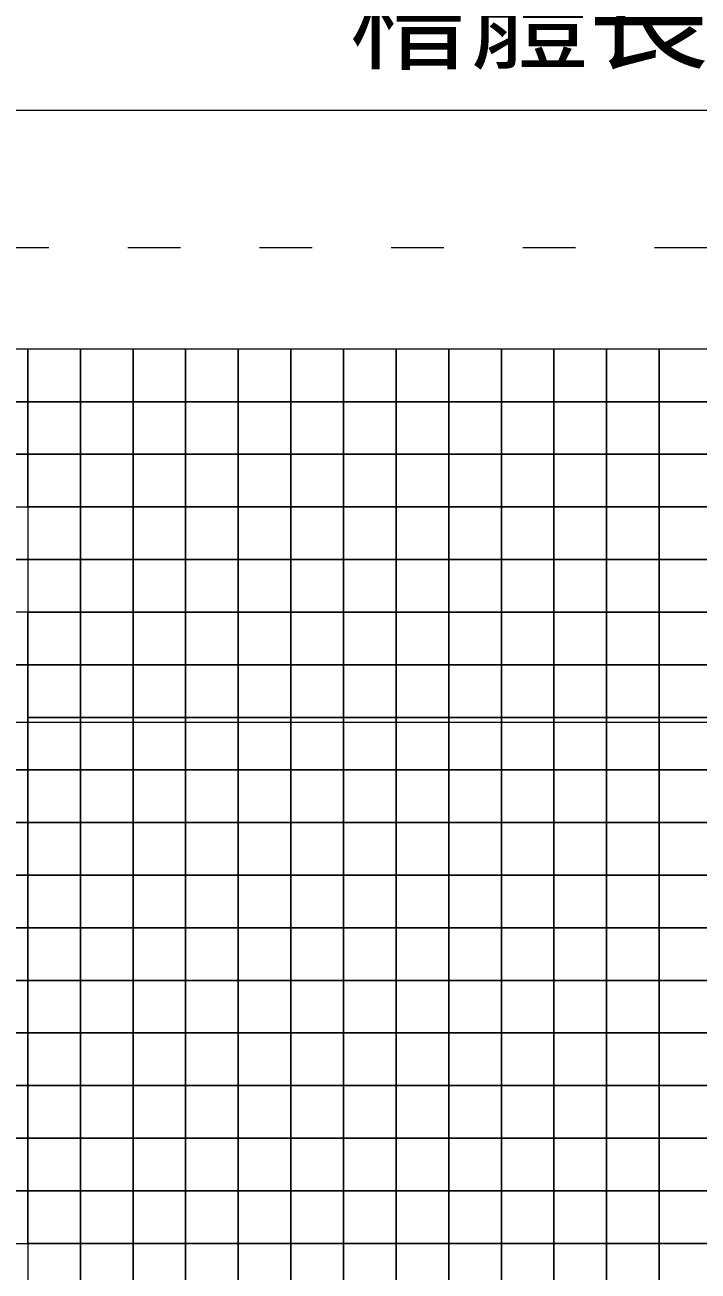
# Model space of a CAD drawing. Header units: millimetres. Extents: x 6388 to 10588, y 8 to 2978.
# Drawn here: x 9597.7 to 9751.1, y 2406.6 to 2690.5 of the extents above; entities that cross this region are included whole.
import ezdxf

# ---------------------------------------------------------------- set-up
doc = ezdxf.new("R2010")
doc.units = ezdxf.units.MM
doc.linetypes.add('ACAD_ISO03W100', pattern=[30, 12, -18])
doc.styles.add('微軟正黑體-20', font='Microsoft JhengHei.ttf', dxfattribs={"height": 20})

msp = doc.modelspace()

# ---------------------------------------------------------------- linework, layer by layer
at = {"lineweight": 5}
for p, q in [((9564.98, 2671.03), (10254.33, 2671.03)), ((9598.4, 2616.62), (9586.42, 2616.62)), ((9610.39, 2616.62), (9598.4, 2616.62)), ((9598.4, 2616.62), (9598.4, 2604.63)), ((9598.4, 2604.63), (9598.4, 2616.62)), ((9622.37, 2616.62), (9610.39, 2616.62)), ((9610.39, 2616.62), (9610.39, 2604.63)), ((9610.39, 2604.63), (9610.39, 2616.62)), ((9634.36, 2616.62), (9622.37, 2616.62)), ((9622.37, 2616.62), (9622.37, 2604.63)), ((9622.37, 2604.63), (9622.37, 2616.62)), ((9646.35, 2616.62), (9634.36, 2616.62)), ((9634.36, 2616.62), (9634.36, 2604.63)), ((9634.36, 2604.63), (9634.36, 2616.62)), ((9658.33, 2616.62), (9646.35, 2616.62)), ((9646.35, 2616.62), (9646.35, 2604.63)), ((9646.35, 2604.63), (9646.35, 2616.62)), ((9670.32, 2616.62), (9658.33, 2616.62)), ((9658.33, 2616.62), (9658.33, 2604.63)), ((9658.33, 2604.63), (9658.33, 2616.62)), ((9682.31, 2616.62), (9670.32, 2616.62)), ((9670.32, 2616.62), (9670.32, 2604.63)), ((9670.32, 2604.63), (9670.32, 2616.62)), ((9694.29, 2616.62), (9682.31, 2616.62)), ((9682.31, 2616.62), (9682.31, 2604.63)), ((9682.31, 2604.63), (9682.31, 2616.62)), ((9706.28, 2616.62), (9694.29, 2616.62)), ((9694.29, 2616.62), (9694.29, 2604.63)), ((9694.29, 2604.63), (9694.29, 2616.62)), ((9718.26, 2616.62), (9706.28, 2616.62)), ((9706.28, 2616.62), (9706.28, 2604.63)), ((9706.28, 2604.63), (9706.28, 2616.62)), ((9730.25, 2616.62), (9718.26, 2616.62)), ((9718.26, 2616.62), (9718.26, 2604.63)), ((9718.26, 2604.63), (9718.26, 2616.62)), ((9742.24, 2616.62), (9730.25, 2616.62)), ((9730.25, 2616.62), (9730.25, 2604.63)), ((9730.25, 2604.63), (9730.25, 2616.62)), ((9754.22, 2616.62), (9742.24, 2616.62)), ((9742.24, 2616.62), (9742.24, 2604.63)), ((9742.24, 2604.63), (9742.24, 2616.62)), ((9598.4, 2604.63), (9586.42, 2604.63)), ((9586.42, 2604.63), (9598.4, 2604.63)), ((9610.39, 2604.63), (9598.4, 2604.63)), ((9598.4, 2604.63), (9598.4, 2592.65)), ((9598.4, 2592.65), (9598.4, 2604.63)), ((9598.4, 2604.63), (9610.39, 2604.63)), ((9622.37, 2604.63), (9610.39, 2604.63)), ((9610.39, 2604.63), (9610.39, 2592.65)), ((9610.39, 2592.65), (9610.39, 2604.63)), ((9610.39, 2604.63), (9622.37, 2604.63)), ((9634.36, 2604.63), (9622.37, 2604.63)), ((9622.37, 2604.63), (9622.37, 2592.65)), ((9622.37, 2592.65), (9622.37, 2604.63)), ((9622.37, 2604.63), (9634.36, 2604.63)), ((9646.35, 2604.63), (9634.36, 2604.63)), ((9634.36, 2604.63), (9634.36, 2592.65)), ((9634.36, 2592.65), (9634.36, 2604.63)), ((9634.36, 2604.63), (9646.35, 2604.63)), ((9658.33, 2604.63), (9646.35, 2604.63)), ((9646.35, 2604.63), (9646.35, 2592.65)), ((9646.35, 2592.65), (9646.35, 2604.63)), ((9646.35, 2604.63), (9658.33, 2604.63)), ((9670.32, 2604.63), (9658.33, 2604.63)), ((9658.33, 2604.63), (9658.33, 2592.65)), ((9658.33, 2592.65), (9658.33, 2604.63)), ((9658.33, 2604.63), (9670.32, 2604.63)), ((9682.31, 2604.63), (9670.32, 2604.63)), ((9670.32, 2604.63), (9670.32, 2592.65)), ((9670.32, 2592.65), (9670.32, 2604.63)), ((9670.32, 2604.63), (9682.31, 2604.63)), ((9694.29, 2604.63), (9682.31, 2604.63)), ((9682.31, 2604.63), (9682.31, 2592.65)), ((9682.31, 2592.65), (9682.31, 2604.63)), ((9682.31, 2604.63), (9694.29, 2604.63)), ((9706.28, 2604.63), (9694.29, 2604.63)), ((9694.29, 2604.63), (9694.29, 2592.65)), ((9694.29, 2592.65), (9694.29, 2604.63)), ((9694.29, 2604.63), (9706.28, 2604.63)), ((9718.26, 2604.63), (9706.28, 2604.63)), ((9706.28, 2604.63), (9706.28, 2592.65)), ((9706.28, 2592.65), (9706.28, 2604.63)), ((9706.28, 2604.63), (9718.26, 2604.63)), ((9730.25, 2604.63), (9718.26, 2604.63)), ((9718.26, 2604.63), (9718.26, 2592.65)), ((9718.26, 2592.65), (9718.26, 2604.63)), ((9718.26, 2604.63), (9730.25, 2604.63)), ((9742.24, 2604.63), (9730.25, 2604.63)), ((9730.25, 2604.63), (9730.25, 2592.65)), ((9730.25, 2592.65), (9730.25, 2604.63)), ((9730.25, 2604.63), (9742.24, 2604.63)), ((9754.22, 2604.63), (9742.24, 2604.63)), ((9742.24, 2604.63), (9742.24, 2592.65)), ((9742.24, 2592.65), (9742.24, 2604.63)), ((9742.24, 2604.63), (9754.22, 2604.63)), ((9598.4, 2592.65), (9586.42, 2592.65)), ((9586.42, 2592.65), (9598.4, 2592.65)), ((9610.39, 2592.65), (9598.4, 2592.65)), ((9598.4, 2592.65), (9598.4, 2580.66)), ((9598.4, 2580.66), (9598.4, 2592.65)), ((9598.4, 2592.65), (9610.39, 2592.65)), ((9622.37, 2592.65), (9610.39, 2592.65)), ((9610.39, 2592.65), (9610.39, 2580.66)), ((9610.39, 2580.66), (9610.39, 2592.65)), ((9610.39, 2592.65), (9622.37, 2592.65)), ((9634.36, 2592.65), (9622.37, 2592.65)), ((9622.37, 2592.65), (9622.37, 2580.66)), ((9622.37, 2580.66), (9622.37, 2592.65)), ((9622.37, 2592.65), (9634.36, 2592.65)), ((9646.35, 2592.65), (9634.36, 2592.65)), ((9634.36, 2592.65), (9634.36, 2580.66)), ((9634.36, 2580.66), (9634.36, 2592.65)), ((9634.36, 2592.65), (9646.35, 2592.65)), ((9658.33, 2592.65), (9646.35, 2592.65)), ((9646.35, 2592.65), (9646.35, 2580.66)), ((9646.35, 2580.66), (9646.35, 2592.65)), ((9646.35, 2592.65), (9658.33, 2592.65)), ((9670.32, 2592.65), (9658.33, 2592.65)), ((9658.33, 2592.65), (9658.33, 2580.66)), ((9658.33, 2580.66), (9658.33, 2592.65)), ((9658.33, 2592.65), (9670.32, 2592.65)), ((9682.31, 2592.65), (9670.32, 2592.65)), ((9670.32, 2592.65), (9670.32, 2580.66)), ((9670.32, 2580.66), (9670.32, 2592.65)), ((9670.32, 2592.65), (9682.31, 2592.65)), ((9694.29, 2592.65), (9682.31, 2592.65)), ((9682.31, 2592.65), (9682.31, 2580.66)), ((9682.31, 2580.66), (9682.31, 2592.65)), ((9682.31, 2592.65), (9694.29, 2592.65)), ((9706.28, 2592.65), (9694.29, 2592.65)), ((9694.29, 2592.65), (9694.29, 2580.66)), ((9694.29, 2580.66), (9694.29, 2592.65)), ((9694.29, 2592.65), (9706.28, 2592.65)), ((9718.26, 2592.65), (9706.28, 2592.65)), ((9706.28, 2592.65), (9706.28, 2580.66)), ((9706.28, 2580.66), (9706.28, 2592.65)), ((9706.28, 2592.65), (9718.26, 2592.65)), ((9730.25, 2592.65), (9718.26, 2592.65)), ((9718.26, 2592.65), (9718.26, 2580.66)), ((9718.26, 2580.66), (9718.26, 2592.65)), ((9718.26, 2592.65), (9730.25, 2592.65)), ((9742.24, 2592.65), (9730.25, 2592.65)), ((9730.25, 2592.65), (9730.25, 2580.66)), ((9730.25, 2580.66), (9730.25, 2592.65)), ((9730.25, 2592.65), (9742.24, 2592.65)), ((9754.22, 2592.65), (9742.24, 2592.65)), ((9742.24, 2592.65), (9742.24, 2580.66)), ((9742.24, 2580.66), (9742.24, 2592.65)), ((9742.24, 2592.65), (9754.22, 2592.65)), ((9586.42, 2580.66), (9598.4, 2580.66)), ((9610.39, 2580.66), (9598.4, 2580.66)), ((9598.4, 2580.66), (9598.4, 2568.67)), ((9598.4, 2580.66), (9610.39, 2580.66)), ((9622.37, 2580.66), (9610.39, 2580.66)), ((9610.39, 2580.66), (9610.39, 2568.67)), ((9610.39, 2568.67), (9610.39, 2580.66)), ((9610.39, 2580.66), (9622.37, 2580.66)), ((9634.36, 2580.66), (9622.37, 2580.66)), ((9622.37, 2580.66), (9622.37, 2568.67)), ((9622.37, 2568.67), (9622.37, 2580.66)), ((9622.37, 2580.66), (9634.36, 2580.66)), ((9646.35, 2580.66), (9634.36, 2580.66)), ((9634.36, 2580.66), (9634.36, 2568.67)), ((9634.36, 2568.67), (9634.36, 2580.66)), ((9634.36, 2580.66), (9646.35, 2580.66)), ((9658.33, 2580.66), (9646.35, 2580.66)), ((9646.35, 2580.66), (9646.35, 2568.67)), ((9646.35, 2568.67), (9646.35, 2580.66)), ((9646.35, 2580.66), (9658.33, 2580.66)), ((9670.32, 2580.66), (9658.33, 2580.66)), ((9658.33, 2580.66), (9658.33, 2568.67)), ((9658.33, 2568.67), (9658.33, 2580.66)), ((9658.33, 2580.66), (9670.32, 2580.66)), ((9682.31, 2580.66), (9670.32, 2580.66)), ((9670.32, 2580.66), (9670.32, 2568.67)), ((9670.32, 2568.67), (9670.32, 2580.66)), ((9670.32, 2580.66), (9682.31, 2580.66)), ((9694.29, 2580.66), (9682.31, 2580.66)), ((9682.31, 2580.66), (9682.31, 2568.67)), ((9682.31, 2568.67), (9682.31, 2580.66)), ((9682.31, 2580.66), (9694.29, 2580.66)), ((9706.28, 2580.66), (9694.29, 2580.66)), ((9694.29, 2580.66), (9694.29, 2568.67)), ((9694.29, 2568.67), (9694.29, 2580.66)), ((9694.29, 2580.66), (9706.28, 2580.66)), ((9718.26, 2580.66), (9706.28, 2580.66)), ((9706.28, 2580.66), (9706.28, 2568.67)), ((9706.28, 2568.67), (9706.28, 2580.66)), ((9706.28, 2580.66), (9718.26, 2580.66)), ((9730.25, 2580.66), (9718.26, 2580.66)), ((9718.26, 2580.66), (9718.26, 2568.67)), ((9718.26, 2568.67), (9718.26, 2580.66)), ((9718.26, 2580.66), (9730.25, 2580.66)), ((9742.24, 2580.66), (9730.25, 2580.66)), ((9730.25, 2580.66), (9730.25, 2568.67)), ((9730.25, 2568.67), (9730.25, 2580.66)), ((9730.25, 2580.66), (9742.24, 2580.66)), ((9754.22, 2580.66), (9742.24, 2580.66)), ((9742.24, 2580.66), (9742.24, 2568.67)), ((9742.24, 2568.67), (9742.24, 2580.66)), ((9742.24, 2580.66), (9754.22, 2580.66)), ((9598.4, 2568.67), (9586.42, 2568.67)), ((9586.42, 2568.67), (9598.4, 2568.67)), ((9610.39, 2568.67), (9598.4, 2568.67)), ((9598.4, 2568.67), (9598.4, 2556.69)), ((9598.4, 2568.67), (9610.39, 2568.67)), ((9622.37, 2568.67), (9610.39, 2568.67)), ((9610.39, 2568.67), (9610.39, 2556.69)), ((9610.39, 2556.69), (9610.39, 2568.67)), ((9610.39, 2568.67), (9622.37, 2568.67)), ((9634.36, 2568.67), (9622.37, 2568.67)), ((9622.37, 2568.67), (9622.37, 2556.69)), ((9622.37, 2556.69), (9622.37, 2568.67)), ((9622.37, 2568.67), (9634.36, 2568.67)), ((9646.35, 2568.67), (9634.36, 2568.67)), ((9634.36, 2568.67), (9634.36, 2556.69)), ((9634.36, 2556.69), (9634.36, 2568.67)), ((9634.36, 2568.67), (9646.35, 2568.67)), ((9658.33, 2568.67), (9646.35, 2568.67)), ((9646.35, 2568.67), (9646.35, 2556.69)), ((9646.35, 2556.69), (9646.35, 2568.67)), ((9646.35, 2568.67), (9658.33, 2568.67)), ((9670.32, 2568.67), (9658.33, 2568.67)), ((9658.33, 2568.67), (9658.33, 2556.69)), ((9658.33, 2556.69), (9658.33, 2568.67)), ((9658.33, 2568.67), (9670.32, 2568.67)), ((9682.31, 2568.67), (9670.32, 2568.67)), ((9670.32, 2568.67), (9670.32, 2556.69)), ((9670.32, 2556.69), (9670.32, 2568.67)), ((9670.32, 2568.67), (9682.31, 2568.67)), ((9694.29, 2568.67), (9682.31, 2568.67)), ((9682.31, 2568.67), (9682.31, 2556.69)), ((9682.31, 2556.69), (9682.31, 2568.67)), ((9682.31, 2568.67), (9694.29, 2568.67)), ((9706.28, 2568.67), (9694.29, 2568.67)), ((9694.29, 2568.67), (9694.29, 2556.69)), ((9694.29, 2556.69), (9694.29, 2568.67)), ((9694.29, 2568.67), (9706.28, 2568.67)), ((9718.26, 2568.67), (9706.28, 2568.67)), ((9706.28, 2568.67), (9706.28, 2556.69)), ((9706.28, 2556.69), (9706.28, 2568.67)), ((9706.28, 2568.67), (9718.26, 2568.67)), ((9730.25, 2568.67), (9718.26, 2568.67)), ((9718.26, 2568.67), (9718.26, 2556.69)), ((9718.26, 2556.69), (9718.26, 2568.67)), ((9718.26, 2568.67), (9730.25, 2568.67)), ((9742.24, 2568.67), (9730.25, 2568.67)), ((9730.25, 2568.67), (9730.25, 2556.69)), ((9730.25, 2556.69), (9730.25, 2568.67)), ((9730.25, 2568.67), (9742.24, 2568.67)), ((9754.22, 2568.67), (9742.24, 2568.67)), ((9742.24, 2568.67), (9742.24, 2556.69)), ((9742.24, 2556.69), (9742.24, 2568.67)), ((9742.24, 2568.67), (9754.22, 2568.67)), ((9598.4, 2556.69), (9586.42, 2556.69)), ((9610.39, 2556.69), (9598.4, 2556.69)), ((9598.4, 2556.69), (9598.4, 2544.7)), ((9598.4, 2544.7), (9598.4, 2556.69)), ((9598.4, 2556.69), (9610.39, 2556.69)), ((9622.37, 2556.69), (9610.39, 2556.69)), ((9610.39, 2556.69), (9610.39, 2544.7)), ((9610.39, 2544.7), (9610.39, 2556.69)), ((9610.39, 2556.69), (9622.37, 2556.69)), ((9634.36, 2556.69), (9622.37, 2556.69)), ((9622.37, 2556.69), (9622.37, 2544.7)), ((9622.37, 2544.7), (9622.37, 2556.69)), ((9622.37, 2556.69), (9634.36, 2556.69)), ((9646.35, 2556.69), (9634.36, 2556.69)), ((9634.36, 2556.69), (9634.36, 2544.7)), ((9634.36, 2544.7), (9634.36, 2556.69)), ((9634.36, 2556.69), (9646.35, 2556.69)), ((9658.33, 2556.69), (9646.35, 2556.69)), ((9646.35, 2556.69), (9646.35, 2544.7)), ((9646.35, 2544.7), (9646.35, 2556.69)), ((9646.35, 2556.69), (9658.33, 2556.69)), ((9670.32, 2556.69), (9658.33, 2556.69)), ((9658.33, 2556.69), (9658.33, 2544.7)), ((9658.33, 2544.7), (9658.33, 2556.69)), ((9658.33, 2556.69), (9670.32, 2556.69)), ((9682.31, 2556.69), (9670.32, 2556.69)), ((9670.32, 2556.69), (9670.32, 2544.7)), ((9670.32, 2544.7), (9670.32, 2556.69)), ((9670.32, 2556.69), (9682.31, 2556.69)), ((9694.29, 2556.69), (9682.31, 2556.69)), ((9682.31, 2556.69), (9682.31, 2544.7)), ((9682.31, 2544.7), (9682.31, 2556.69)), ((9682.31, 2556.69), (9694.29, 2556.69)), ((9706.28, 2556.69), (9694.29, 2556.69)), ((9694.29, 2556.69), (9694.29, 2544.7)), ((9694.29, 2544.7), (9694.29, 2556.69)), ((9694.29, 2556.69), (9706.28, 2556.69)), ((9718.26, 2556.69), (9706.28, 2556.69)), ((9706.28, 2556.69), (9706.28, 2544.7)), ((9706.28, 2544.7), (9706.28, 2556.69)), ((9706.28, 2556.69), (9718.26, 2556.69)), ((9730.25, 2556.69), (9718.26, 2556.69)), ((9718.26, 2556.69), (9718.26, 2544.7)), ((9718.26, 2544.7), (9718.26, 2556.69)), ((9718.26, 2556.69), (9730.25, 2556.69)), ((9742.24, 2556.69), (9730.25, 2556.69)), ((9730.25, 2556.69), (9730.25, 2544.7)), ((9730.25, 2544.7), (9730.25, 2556.69)), ((9730.25, 2556.69), (9742.24, 2556.69)), ((9754.22, 2556.69), (9742.24, 2556.69)), ((9742.24, 2556.69), (9742.24, 2544.7)), ((9742.24, 2544.7), (9742.24, 2556.69)), ((9742.24, 2556.69), (9754.22, 2556.69)), ((9598.4, 2544.7), (9586.42, 2544.7)), ((9586.42, 2544.7), (9598.4, 2544.7)), ((9610.39, 2544.7), (9598.4, 2544.7)), ((9598.4, 2544.7), (9598.4, 2532.71)), ((9598.4, 2532.71), (9598.4, 2544.7)), ((9598.4, 2544.7), (9610.39, 2544.7)), ((9622.37, 2544.7), (9610.39, 2544.7)), ((9610.39, 2544.7), (9610.39, 2532.71)), ((9610.39, 2532.71), (9610.39, 2544.7)), ((9610.39, 2544.7), (9622.37, 2544.7)), ((9634.36, 2544.7), (9622.37, 2544.7)), ((9622.37, 2544.7), (9622.37, 2532.71)), ((9622.37, 2532.71), (9622.37, 2544.7)), ((9622.37, 2544.7), (9634.36, 2544.7)), ((9646.35, 2544.7), (9634.36, 2544.7)), ((9634.36, 2544.7), (9634.36, 2532.71)), ((9634.36, 2532.71), (9634.36, 2544.7)), ((9634.36, 2544.7), (9646.35, 2544.7)), ((9658.33, 2544.7), (9646.35, 2544.7)), ((9646.35, 2544.7), (9646.35, 2532.71)), ((9646.35, 2532.71), (9646.35, 2544.7)), ((9646.35, 2544.7), (9658.33, 2544.7)), ((9670.32, 2544.7), (9658.33, 2544.7)), ((9658.33, 2544.7), (9658.33, 2532.71)), ((9658.33, 2532.71), (9658.33, 2544.7)), ((9658.33, 2544.7), (9670.32, 2544.7)), ((9682.31, 2544.7), (9670.32, 2544.7)), ((9670.32, 2544.7), (9670.32, 2532.71)), ((9670.32, 2532.71), (9670.32, 2544.7)), ((9670.32, 2544.7), (9682.31, 2544.7)), ((9694.29, 2544.7), (9682.31, 2544.7)), ((9682.31, 2544.7), (9682.31, 2532.71)), ((9682.31, 2532.71), (9682.31, 2544.7)), ((9682.31, 2544.7), (9694.29, 2544.7)), ((9706.28, 2544.7), (9694.29, 2544.7)), ((9694.29, 2544.7), (9694.29, 2532.71)), ((9694.29, 2532.71), (9694.29, 2544.7)), ((9694.29, 2544.7), (9706.28, 2544.7)), ((9718.26, 2544.7), (9706.28, 2544.7)), ((9706.28, 2544.7), (9706.28, 2532.71)), ((9706.28, 2532.71), (9706.28, 2544.7)), ((9706.28, 2544.7), (9718.26, 2544.7)), ((9730.25, 2544.7), (9718.26, 2544.7)), ((9718.26, 2544.7), (9718.26, 2532.71)), ((9718.26, 2532.71), (9718.26, 2544.7)), ((9718.26, 2544.7), (9730.25, 2544.7)), ((9742.24, 2544.7), (9730.25, 2544.7)), ((9730.25, 2544.7), (9730.25, 2532.71)), ((9730.25, 2532.71), (9730.25, 2544.7)), ((9730.25, 2544.7), (9742.24, 2544.7)), ((9754.22, 2544.7), (9742.24, 2544.7)), ((9742.24, 2544.7), (9742.24, 2532.71)), ((9742.24, 2532.71), (9742.24, 2544.7)), ((9742.24, 2544.7), (9754.22, 2544.7)), ((9610.39, 2532.71), (9598.4, 2532.71)), ((9598.4, 2532.71), (9598.4, 2520.73)), ((9598.4, 2520.73), (9598.4, 2532.71)), ((9598.4, 2532.71), (9610.39, 2532.71)), ((9622.37, 2532.71), (9610.39, 2532.71)), ((9610.39, 2532.71), (9610.39, 2520.73)), ((9610.39, 2520.73), (9610.39, 2532.71)), ((9610.39, 2532.71), (9622.37, 2532.71)), ((9634.36, 2532.71), (9622.37, 2532.71)), ((9622.37, 2532.71), (9622.37, 2520.73)), ((9622.37, 2520.73), (9622.37, 2532.71)), ((9622.37, 2532.71), (9634.36, 2532.71)), ((9646.35, 2532.71), (9634.36, 2532.71)), ((9634.36, 2532.71), (9634.36, 2520.73)), ((9634.36, 2520.73), (9634.36, 2532.71)), ((9634.36, 2532.71), (9646.35, 2532.71)), ((9658.33, 2532.71), (9646.35, 2532.71)), ((9646.35, 2532.71), (9646.35, 2520.73)), ((9646.35, 2520.73), (9646.35, 2532.71)), ((9646.35, 2532.71), (9658.33, 2532.71)), ((9670.32, 2532.71), (9658.33, 2532.71)), ((9658.33, 2532.71), (9658.33, 2520.73)), ((9658.33, 2520.73), (9658.33, 2532.71)), ((9658.33, 2532.71), (9670.32, 2532.71)), ((9682.31, 2532.71), (9670.32, 2532.71)), ((9670.32, 2532.71), (9670.32, 2520.73)), ((9670.32, 2520.73), (9670.32, 2532.71)), ((9670.32, 2532.71), (9682.31, 2532.71)), ((9694.29, 2532.71), (9682.31, 2532.71)), ((9682.31, 2532.71), (9682.31, 2520.73)), ((9682.31, 2520.73), (9682.31, 2532.71)), ((9682.31, 2532.71), (9694.29, 2532.71)), ((9706.28, 2532.71), (9694.29, 2532.71)), ((9694.29, 2532.71), (9694.29, 2520.73)), ((9694.29, 2520.73), (9694.29, 2532.71)), ((9694.29, 2532.71), (9706.28, 2532.71)), ((9718.26, 2532.71), (9706.28, 2532.71)), ((9706.28, 2532.71), (9706.28, 2520.73)), ((9706.28, 2520.73), (9706.28, 2532.71)), ((9706.28, 2532.71), (9718.26, 2532.71)), ((9730.25, 2532.71), (9718.26, 2532.71)), ((9718.26, 2532.71), (9718.26, 2520.73)), ((9718.26, 2520.73), (9718.26, 2532.71)), ((9718.26, 2532.71), (9730.25, 2532.71)), ((9742.24, 2532.71), (9730.25, 2532.71)), ((9730.25, 2532.71), (9730.25, 2520.73)), ((9730.25, 2520.73), (9730.25, 2532.71)), ((9730.25, 2532.71), (9742.24, 2532.71)), ((9754.22, 2532.71), (9742.24, 2532.71)), ((9742.24, 2532.71), (9742.24, 2520.73)), ((9742.24, 2520.73), (9742.24, 2532.71)), ((9742.24, 2532.71), (9754.22, 2532.71)), ((9538.65, 2531.64), (10282.67, 2531.64)), ((9598.4, 2520.73), (9586.42, 2520.73)), ((9586.42, 2520.73), (9598.4, 2520.73)), ((9610.39, 2520.73), (9598.4, 2520.73)), ((9598.4, 2520.73), (9598.4, 2508.74)), ((9598.4, 2508.74), (9598.4, 2520.73)), ((9598.4, 2520.73), (9610.39, 2520.73)), ((9622.37, 2520.73), (9610.39, 2520.73)), ((9610.39, 2520.73), (9610.39, 2508.74)), ((9610.39, 2508.74), (9610.39, 2520.73)), ((9610.39, 2520.73), (9622.37, 2520.73)), ((9634.36, 2520.73), (9622.37, 2520.73)), ((9622.37, 2520.73), (9622.37, 2508.74)), ((9622.37, 2508.74), (9622.37, 2520.73)), ((9622.37, 2520.73), (9634.36, 2520.73)), ((9646.35, 2520.73), (9634.36, 2520.73)), ((9634.36, 2520.73), (9634.36, 2508.74)), ((9634.36, 2508.74), (9634.36, 2520.73)), ((9634.36, 2520.73), (9646.35, 2520.73)), ((9658.33, 2520.73), (9646.35, 2520.73)), ((9646.35, 2520.73), (9646.35, 2508.74)), ((9646.35, 2508.74), (9646.35, 2520.73)), ((9646.35, 2520.73), (9658.33, 2520.73)), ((9670.32, 2520.73), (9658.33, 2520.73)), ((9658.33, 2520.73), (9658.33, 2508.74)), ((9658.33, 2508.74), (9658.33, 2520.73)), ((9658.33, 2520.73), (9670.32, 2520.73)), ((9682.31, 2520.73), (9670.32, 2520.73)), ((9670.32, 2520.73), (9670.32, 2508.74)), ((9670.32, 2508.74), (9670.32, 2520.73)), ((9670.32, 2520.73), (9682.31, 2520.73)), ((9694.29, 2520.73), (9682.31, 2520.73)), ((9682.31, 2520.73), (9682.31, 2508.74)), ((9682.31, 2508.74), (9682.31, 2520.73)), ((9682.31, 2520.73), (9694.29, 2520.73)), ((9706.28, 2520.73), (9694.29, 2520.73)), ((9694.29, 2520.73), (9694.29, 2508.74)), ((9694.29, 2508.74), (9694.29, 2520.73)), ((9694.29, 2520.73), (9706.28, 2520.73)), ((9718.26, 2520.73), (9706.28, 2520.73)), ((9706.28, 2520.73), (9706.28, 2508.74)), ((9706.28, 2508.74), (9706.28, 2520.73)), ((9706.28, 2520.73), (9718.26, 2520.73)), ((9730.25, 2520.73), (9718.26, 2520.73)), ((9718.26, 2520.73), (9718.26, 2508.74)), ((9718.26, 2508.74), (9718.26, 2520.73)), ((9718.26, 2520.73), (9730.25, 2520.73)), ((9742.24, 2520.73), (9730.25, 2520.73)), ((9730.25, 2520.73), (9730.25, 2508.74)), ((9730.25, 2508.74), (9730.25, 2520.73)), ((9730.25, 2520.73), (9742.24, 2520.73)), ((9754.22, 2520.73), (9742.24, 2520.73)), ((9742.24, 2520.73), (9742.24, 2508.74)), ((9742.24, 2508.74), (9742.24, 2520.73)), ((9742.24, 2520.73), (9754.22, 2520.73)), ((9598.4, 2508.74), (9586.42, 2508.74)), ((9586.42, 2508.74), (9598.4, 2508.74)), ((9610.39, 2508.74), (9598.4, 2508.74)), ((9598.4, 2508.74), (9598.4, 2496.76)), ((9598.4, 2496.76), (9598.4, 2508.74)), ((9598.4, 2508.74), (9610.39, 2508.74)), ((9622.37, 2508.74), (9610.39, 2508.74)), ((9610.39, 2508.74), (9610.39, 2496.76)), ((9610.39, 2496.76), (9610.39, 2508.74)), ((9610.39, 2508.74), (9622.37, 2508.74)), ((9634.36, 2508.74), (9622.37, 2508.74)), ((9622.37, 2508.74), (9622.37, 2496.76)), ((9622.37, 2496.76), (9622.37, 2508.74)), ((9622.37, 2508.74), (9634.36, 2508.74)), ((9646.35, 2508.74), (9634.36, 2508.74)), ((9634.36, 2508.74), (9634.36, 2496.76)), ((9634.36, 2496.76), (9634.36, 2508.74)), ((9634.36, 2508.74), (9646.35, 2508.74)), ((9658.33, 2508.74), (9646.35, 2508.74)), ((9646.35, 2508.74), (9646.35, 2496.76)), ((9646.35, 2496.76), (9646.35, 2508.74)), ((9646.35, 2508.74), (9658.33, 2508.74)), ((9670.32, 2508.74), (9658.33, 2508.74)), ((9658.33, 2508.74), (9658.33, 2496.76)), ((9658.33, 2496.76), (9658.33, 2508.74)), ((9658.33, 2508.74), (9670.32, 2508.74)), ((9682.31, 2508.74), (9670.32, 2508.74)), ((9670.32, 2508.74), (9670.32, 2496.76)), ((9670.32, 2496.76), (9670.32, 2508.74)), ((9670.32, 2508.74), (9682.31, 2508.74)), ((9694.29, 2508.74), (9682.31, 2508.74)), ((9682.31, 2508.74), (9682.31, 2496.76)), ((9682.31, 2496.76), (9682.31, 2508.74)), ((9682.31, 2508.74), (9694.29, 2508.74)), ((9706.28, 2508.74), (9694.29, 2508.74)), ((9694.29, 2508.74), (9694.29, 2496.76)), ((9694.29, 2496.76), (9694.29, 2508.74)), ((9694.29, 2508.74), (9706.28, 2508.74)), ((9718.26, 2508.74), (9706.28, 2508.74)), ((9706.28, 2508.74), (9706.28, 2496.76)), ((9706.28, 2496.76), (9706.28, 2508.74)), ((9706.28, 2508.74), (9718.26, 2508.74)), ((9730.25, 2508.74), (9718.26, 2508.74)), ((9718.26, 2508.74), (9718.26, 2496.76)), ((9718.26, 2496.76), (9718.26, 2508.74)), ((9718.26, 2508.74), (9730.25, 2508.74)), ((9742.24, 2508.74), (9730.25, 2508.74)), ((9730.25, 2508.74), (9730.25, 2496.76)), ((9730.25, 2496.76), (9730.25, 2508.74)), ((9730.25, 2508.74), (9742.24, 2508.74)), ((9754.22, 2508.74), (9742.24, 2508.74)), ((9742.24, 2508.74), (9742.24, 2496.76)), ((9742.24, 2496.76), (9742.24, 2508.74)), ((9742.24, 2508.74), (9754.22, 2508.74)), ((9598.4, 2496.76), (9586.42, 2496.76)), ((9586.42, 2496.76), (9598.4, 2496.76)), ((9610.39, 2496.76), (9598.4, 2496.76)), ((9598.4, 2496.76), (9598.4, 2484.77)), ((9598.4, 2484.77), (9598.4, 2496.76)), ((9598.4, 2496.76), (9610.39, 2496.76)), ((9622.37, 2496.76), (9610.39, 2496.76)), ((9610.39, 2496.76), (9610.39, 2484.77)), ((9610.39, 2484.77), (9610.39, 2496.76)), ((9610.39, 2496.76), (9622.37, 2496.76)), ((9634.36, 2496.76), (9622.37, 2496.76)), ((9622.37, 2496.76), (9622.37, 2484.77)), ((9622.37, 2484.77), (9622.37, 2496.76)), ((9622.37, 2496.76), (9634.36, 2496.76)), ((9646.35, 2496.76), (9634.36, 2496.76)), ((9634.36, 2496.76), (9634.36, 2484.77)), ((9634.36, 2484.77), (9634.36, 2496.76)), ((9634.36, 2496.76), (9646.35, 2496.76)), ((9658.33, 2496.76), (9646.35, 2496.76)), ((9646.35, 2496.76), (9646.35, 2484.77)), ((9646.35, 2484.77), (9646.35, 2496.76)), ((9646.35, 2496.76), (9658.33, 2496.76)), ((9670.32, 2496.76), (9658.33, 2496.76)), ((9658.33, 2496.76), (9658.33, 2484.77)), ((9658.33, 2484.77), (9658.33, 2496.76)), ((9658.33, 2496.76), (9670.32, 2496.76)), ((9682.31, 2496.76), (9670.32, 2496.76)), ((9670.32, 2496.76), (9670.32, 2484.77)), ((9670.32, 2484.77), (9670.32, 2496.76)), ((9670.32, 2496.76), (9682.31, 2496.76)), ((9694.29, 2496.76), (9682.31, 2496.76)), ((9682.31, 2496.76), (9682.31, 2484.77)), ((9682.31, 2484.77), (9682.31, 2496.76)), ((9682.31, 2496.76), (9694.29, 2496.76)), ((9706.28, 2496.76), (9694.29, 2496.76)), ((9694.29, 2496.76), (9694.29, 2484.77)), ((9694.29, 2484.77), (9694.29, 2496.76)), ((9694.29, 2496.76), (9706.28, 2496.76)), ((9718.26, 2496.76), (9706.28, 2496.76)), ((9706.28, 2496.76), (9706.28, 2484.77)), ((9706.28, 2484.77), (9706.28, 2496.76)), ((9706.28, 2496.76), (9718.26, 2496.76)), ((9730.25, 2496.76), (9718.26, 2496.76)), ((9718.26, 2496.76), (9718.26, 2484.77)), ((9718.26, 2484.77), (9718.26, 2496.76)), ((9718.26, 2496.76), (9730.25, 2496.76)), ((9742.24, 2496.76), (9730.25, 2496.76)), ((9730.25, 2496.76), (9730.25, 2484.77)), ((9730.25, 2484.77), (9730.25, 2496.76)), ((9730.25, 2496.76), (9742.24, 2496.76)), ((9754.22, 2496.76), (9742.24, 2496.76)), ((9742.24, 2496.76), (9742.24, 2484.77)), ((9742.24, 2484.77), (9742.24, 2496.76)), ((9742.24, 2496.76), (9754.22, 2496.76)), ((9598.4, 2484.77), (9586.42, 2484.77)), ((9586.42, 2484.77), (9598.4, 2484.77)), ((9610.39, 2484.77), (9598.4, 2484.77)), ((9598.4, 2484.77), (9598.4, 2472.78)), ((9598.4, 2472.78), (9598.4, 2484.77)), ((9598.4, 2484.77), (9610.39, 2484.77)), ((9622.37, 2484.77), (9610.39, 2484.77)), ((9610.39, 2484.77), (9610.39, 2472.78)), ((9610.39, 2472.78), (9610.39, 2484.77)), ((9610.39, 2484.77), (9622.37, 2484.77)), ((9634.36, 2484.77), (9622.37, 2484.77)), ((9622.37, 2484.77), (9622.37, 2472.78)), ((9622.37, 2472.78), (9622.37, 2484.77)), ((9622.37, 2484.77), (9634.36, 2484.77)), ((9646.35, 2484.77), (9634.36, 2484.77)), ((9634.36, 2484.77), (9634.36, 2472.78)), ((9634.36, 2472.78), (9634.36, 2484.77)), ((9634.36, 2484.77), (9646.35, 2484.77)), ((9658.33, 2484.77), (9646.35, 2484.77)), ((9646.35, 2484.77), (9646.35, 2472.78)), ((9646.35, 2472.78), (9646.35, 2484.77)), ((9646.35, 2484.77), (9658.33, 2484.77)), ((9670.32, 2484.77), (9658.33, 2484.77)), ((9658.33, 2484.77), (9658.33, 2472.78)), ((9658.33, 2472.78), (9658.33, 2484.77)), ((9658.33, 2484.77), (9670.32, 2484.77)), ((9682.31, 2484.77), (9670.32, 2484.77)), ((9670.32, 2484.77), (9670.32, 2472.78)), ((9670.32, 2472.78), (9670.32, 2484.77)), ((9670.32, 2484.77), (9682.31, 2484.77)), ((9694.29, 2484.77), (9682.31, 2484.77)), ((9682.31, 2484.77), (9682.31, 2472.78)), ((9682.31, 2472.78), (9682.31, 2484.77)), ((9682.31, 2484.77), (9694.29, 2484.77)), ((9706.28, 2484.77), (9694.29, 2484.77)), ((9694.29, 2484.77), (9694.29, 2472.78)), ((9694.29, 2472.78), (9694.29, 2484.77)), ((9694.29, 2484.77), (9706.28, 2484.77)), ((9718.26, 2484.77), (9706.28, 2484.77)), ((9706.28, 2484.77), (9706.28, 2472.78)), ((9706.28, 2472.78), (9706.28, 2484.77)), ((9706.28, 2484.77), (9718.26, 2484.77)), ((9730.25, 2484.77), (9718.26, 2484.77)), ((9718.26, 2484.77), (9718.26, 2472.78)), ((9718.26, 2472.78), (9718.26, 2484.77)), ((9718.26, 2484.77), (9730.25, 2484.77)), ((9742.24, 2484.77), (9730.25, 2484.77)), ((9730.25, 2484.77), (9730.25, 2472.78)), ((9730.25, 2472.78), (9730.25, 2484.77)), ((9730.25, 2484.77), (9742.24, 2484.77)), ((9754.22, 2484.77), (9742.24, 2484.77)), ((9742.24, 2484.77), (9742.24, 2472.78)), ((9742.24, 2472.78), (9742.24, 2484.77)), ((9742.24, 2484.77), (9754.22, 2484.77)), ((9598.4, 2472.78), (9586.42, 2472.78)), ((9586.42, 2472.78), (9598.4, 2472.78)), ((9610.39, 2472.78), (9598.4, 2472.78)), ((9598.4, 2472.78), (9598.4, 2460.8)), ((9598.4, 2460.8), (9598.4, 2472.78)), ((9598.4, 2472.78), (9610.39, 2472.78)), ((9622.37, 2472.78), (9610.39, 2472.78)), ((9610.39, 2472.78), (9610.39, 2460.8)), ((9610.39, 2460.8), (9610.39, 2472.78)), ((9610.39, 2472.78), (9622.37, 2472.78)), ((9634.36, 2472.78), (9622.37, 2472.78)), ((9622.37, 2472.78), (9622.37, 2460.8)), ((9622.37, 2460.8), (9622.37, 2472.78)), ((9622.37, 2472.78), (9634.36, 2472.78)), ((9646.35, 2472.78), (9634.36, 2472.78)), ((9634.36, 2472.78), (9634.36, 2460.8)), ((9634.36, 2460.8), (9634.36, 2472.78)), ((9634.36, 2472.78), (9646.35, 2472.78)), ((9658.33, 2472.78), (9646.35, 2472.78)), ((9646.35, 2472.78), (9646.35, 2460.8)), ((9646.35, 2460.8), (9646.35, 2472.78)), ((9646.35, 2472.78), (9658.33, 2472.78)), ((9670.32, 2472.78), (9658.33, 2472.78)), ((9658.33, 2472.78), (9658.33, 2460.8)), ((9658.33, 2460.8), (9658.33, 2472.78)), ((9658.33, 2472.78), (9670.32, 2472.78)), ((9682.31, 2472.78), (9670.32, 2472.78)), ((9670.32, 2472.78), (9670.32, 2460.8)), ((9670.32, 2460.8), (9670.32, 2472.78)), ((9670.32, 2472.78), (9682.31, 2472.78)), ((9694.29, 2472.78), (9682.31, 2472.78)), ((9682.31, 2472.78), (9682.31, 2460.8)), ((9682.31, 2460.8), (9682.31, 2472.78)), ((9682.31, 2472.78), (9694.29, 2472.78)), ((9706.28, 2472.78), (9694.29, 2472.78)), ((9694.29, 2472.78), (9694.29, 2460.8)), ((9694.29, 2460.8), (9694.29, 2472.78)), ((9694.29, 2472.78), (9706.28, 2472.78)), ((9718.26, 2472.78), (9706.28, 2472.78)), ((9706.28, 2472.78), (9706.28, 2460.8)), ((9706.28, 2460.8), (9706.28, 2472.78)), ((9706.28, 2472.78), (9718.26, 2472.78)), ((9730.25, 2472.78), (9718.26, 2472.78)), ((9718.26, 2472.78), (9718.26, 2460.8)), ((9718.26, 2460.8), (9718.26, 2472.78)), ((9718.26, 2472.78), (9730.25, 2472.78)), ((9742.24, 2472.78), (9730.25, 2472.78)), ((9730.25, 2472.78), (9730.25, 2460.8)), ((9730.25, 2460.8), (9730.25, 2472.78)), ((9730.25, 2472.78), (9742.24, 2472.78)), ((9754.22, 2472.78), (9742.24, 2472.78)), ((9742.24, 2472.78), (9742.24, 2460.8)), ((9742.24, 2460.8), (9742.24, 2472.78)), ((9742.24, 2472.78), (9754.22, 2472.78)), ((9598.4, 2460.8), (9586.42, 2460.8)), ((9586.42, 2460.8), (9598.4, 2460.8)), ((9610.39, 2460.8), (9598.4, 2460.8)), ((9598.4, 2460.8), (9598.4, 2448.81)), ((9598.4, 2448.81), (9598.4, 2460.8)), ((9598.4, 2460.8), (9610.39, 2460.8)), ((9622.37, 2460.8), (9610.39, 2460.8)), ((9610.39, 2460.8), (9610.39, 2448.81)), ((9610.39, 2448.81), (9610.39, 2460.8)), ((9610.39, 2460.8), (9622.37, 2460.8)), ((9634.36, 2460.8), (9622.37, 2460.8)), ((9622.37, 2460.8), (9622.37, 2448.81)), ((9622.37, 2448.81), (9622.37, 2460.8)), ((9622.37, 2460.8), (9634.36, 2460.8)), ((9646.35, 2460.8), (9634.36, 2460.8)), ((9634.36, 2460.8), (9634.36, 2448.81)), ((9634.36, 2448.81), (9634.36, 2460.8)), ((9634.36, 2460.8), (9646.35, 2460.8)), ((9658.33, 2460.8), (9646.35, 2460.8)), ((9646.35, 2460.8), (9646.35, 2448.81)), ((9646.35, 2448.81), (9646.35, 2460.8)), ((9646.35, 2460.8), (9658.33, 2460.8)), ((9670.32, 2460.8), (9658.33, 2460.8)), ((9658.33, 2460.8), (9658.33, 2448.81)), ((9658.33, 2448.81), (9658.33, 2460.8)), ((9658.33, 2460.8), (9670.32, 2460.8)), ((9682.31, 2460.8), (9670.32, 2460.8)), ((9670.32, 2460.8), (9670.32, 2448.81)), ((9670.32, 2448.81), (9670.32, 2460.8)), ((9670.32, 2460.8), (9682.31, 2460.8)), ((9694.29, 2460.8), (9682.31, 2460.8)), ((9682.31, 2460.8), (9682.31, 2448.81)), ((9682.31, 2448.81), (9682.31, 2460.8)), ((9682.31, 2460.8), (9694.29, 2460.8)), ((9706.28, 2460.8), (9694.29, 2460.8)), ((9694.29, 2460.8), (9694.29, 2448.81)), ((9694.29, 2448.81), (9694.29, 2460.8)), ((9694.29, 2460.8), (9706.28, 2460.8)), ((9718.26, 2460.8), (9706.28, 2460.8)), ((9706.28, 2460.8), (9706.28, 2448.81)), ((9706.28, 2448.81), (9706.28, 2460.8)), ((9706.28, 2460.8), (9718.26, 2460.8)), ((9730.25, 2460.8), (9718.26, 2460.8)), ((9718.26, 2460.8), (9718.26, 2448.81)), ((9718.26, 2448.81), (9718.26, 2460.8)), ((9718.26, 2460.8), (9730.25, 2460.8)), ((9742.24, 2460.8), (9730.25, 2460.8)), ((9730.25, 2460.8), (9730.25, 2448.81)), ((9730.25, 2448.81), (9730.25, 2460.8)), ((9730.25, 2460.8), (9742.24, 2460.8)), ((9754.22, 2460.8), (9742.24, 2460.8)), ((9742.24, 2460.8), (9742.24, 2448.81)), ((9742.24, 2448.81), (9742.24, 2460.8)), ((9742.24, 2460.8), (9754.22, 2460.8)), ((9586.42, 2448.81), (9598.4, 2448.81)), ((9598.4, 2448.81), (9586.42, 2448.81)), ((9598.4, 2448.81), (9610.39, 2448.81)), ((9610.39, 2448.81), (9598.4, 2448.81)), ((9598.4, 2448.81), (9598.4, 2436.82)), ((9598.4, 2436.82), (9598.4, 2448.81)), ((9610.39, 2448.81), (9622.37, 2448.81)), ((9622.37, 2448.81), (9610.39, 2448.81)), ((9610.39, 2448.81), (9610.39, 2436.82)), ((9610.39, 2436.82), (9610.39, 2448.81)), ((9622.37, 2448.81), (9634.36, 2448.81)), ((9634.36, 2448.81), (9622.37, 2448.81)), ((9622.37, 2448.81), (9622.37, 2436.82)), ((9622.37, 2436.82), (9622.37, 2448.81)), ((9634.36, 2448.81), (9646.35, 2448.81)), ((9646.35, 2448.81), (9634.36, 2448.81)), ((9634.36, 2448.81), (9634.36, 2436.82)), ((9634.36, 2436.82), (9634.36, 2448.81)), ((9646.35, 2448.81), (9658.33, 2448.81)), ((9658.33, 2448.81), (9646.35, 2448.81)), ((9646.35, 2448.81), (9646.35, 2436.82)), ((9646.35, 2436.82), (9646.35, 2448.81)), ((9658.33, 2448.81), (9670.32, 2448.81)), ((9670.32, 2448.81), (9658.33, 2448.81)), ((9658.33, 2448.81), (9658.33, 2436.82)), ((9658.33, 2436.82), (9658.33, 2448.81)), ((9670.32, 2448.81), (9682.31, 2448.81)), ((9682.31, 2448.81), (9670.32, 2448.81)), ((9670.32, 2448.81), (9670.32, 2436.82)), ((9670.32, 2436.82), (9670.32, 2448.81)), ((9682.31, 2448.81), (9694.29, 2448.81)), ((9694.29, 2448.81), (9682.31, 2448.81)), ((9682.31, 2448.81), (9682.31, 2436.82)), ((9682.31, 2436.82), (9682.31, 2448.81)), ((9694.29, 2448.81), (9706.28, 2448.81)), ((9706.28, 2448.81), (9694.29, 2448.81)), ((9694.29, 2448.81), (9694.29, 2436.82)), ((9694.29, 2436.82), (9694.29, 2448.81)), ((9706.28, 2448.81), (9718.26, 2448.81)), ((9718.26, 2448.81), (9706.28, 2448.81)), ((9706.28, 2448.81), (9706.28, 2436.82)), ((9706.28, 2436.82), (9706.28, 2448.81)), ((9718.26, 2448.81), (9730.25, 2448.81)), ((9730.25, 2448.81), (9718.26, 2448.81)), ((9718.26, 2448.81), (9718.26, 2436.82)), ((9718.26, 2436.82), (9718.26, 2448.81)), ((9730.25, 2448.81), (9742.24, 2448.81)), ((9742.24, 2448.81), (9730.25, 2448.81)), ((9730.25, 2448.81), (9730.25, 2436.82)), ((9730.25, 2436.82), (9730.25, 2448.81)), ((9742.24, 2448.81), (9754.22, 2448.81)), ((9754.22, 2448.81), (9742.24, 2448.81)), ((9742.24, 2448.81), (9742.24, 2436.82)), ((9742.24, 2436.82), (9742.24, 2448.81)), ((9598.4, 2436.82), (9586.42, 2436.82)), ((9586.42, 2436.82), (9598.4, 2436.82)), ((9610.39, 2436.82), (9598.4, 2436.82)), ((9598.4, 2436.82), (9598.4, 2424.84)), ((9598.4, 2424.84), (9598.4, 2436.82)), ((9598.4, 2436.82), (9610.39, 2436.82)), ((9622.37, 2436.82), (9610.39, 2436.82)), ((9610.39, 2436.82), (9610.39, 2424.84)), ((9610.39, 2424.84), (9610.39, 2436.82)), ((9610.39, 2436.82), (9622.37, 2436.82)), ((9634.36, 2436.82), (9622.37, 2436.82)), ((9622.37, 2436.82), (9622.37, 2424.84)), ((9622.37, 2424.84), (9622.37, 2436.82)), ((9622.37, 2436.82), (9634.36, 2436.82)), ((9646.35, 2436.82), (9634.36, 2436.82)), ((9634.36, 2436.82), (9634.36, 2424.84)), ((9634.36, 2424.84), (9634.36, 2436.82)), ((9634.36, 2436.82), (9646.35, 2436.82)), ((9658.33, 2436.82), (9646.35, 2436.82)), ((9646.35, 2436.82), (9646.35, 2424.84)), ((9646.35, 2424.84), (9646.35, 2436.82)), ((9646.35, 2436.82), (9658.33, 2436.82)), ((9670.32, 2436.82), (9658.33, 2436.82)), ((9658.33, 2436.82), (9658.33, 2424.84)), ((9658.33, 2424.84), (9658.33, 2436.82)), ((9658.33, 2436.82), (9670.32, 2436.82)), ((9682.31, 2436.82), (9670.32, 2436.82)), ((9670.32, 2436.82), (9670.32, 2424.84)), ((9670.32, 2424.84), (9670.32, 2436.82)), ((9670.32, 2436.82), (9682.31, 2436.82)), ((9694.29, 2436.82), (9682.31, 2436.82)), ((9682.31, 2436.82), (9682.31, 2424.84)), ((9682.31, 2424.84), (9682.31, 2436.82)), ((9682.31, 2436.82), (9694.29, 2436.82)), ((9706.28, 2436.82), (9694.29, 2436.82)), ((9694.29, 2436.82), (9694.29, 2424.84)), ((9694.29, 2424.84), (9694.29, 2436.82)), ((9694.29, 2436.82), (9706.28, 2436.82)), ((9718.26, 2436.82), (9706.28, 2436.82)), ((9706.28, 2436.82), (9706.28, 2424.84)), ((9706.28, 2424.84), (9706.28, 2436.82)), ((9706.28, 2436.82), (9718.26, 2436.82)), ((9730.25, 2436.82), (9718.26, 2436.82)), ((9718.26, 2436.82), (9718.26, 2424.84)), ((9718.26, 2424.84), (9718.26, 2436.82)), ((9718.26, 2436.82), (9730.25, 2436.82)), ((9742.24, 2436.82), (9730.25, 2436.82)), ((9730.25, 2436.82), (9730.25, 2424.84)), ((9730.25, 2424.84), (9730.25, 2436.82)), ((9730.25, 2436.82), (9742.24, 2436.82)), ((9754.22, 2436.82), (9742.24, 2436.82)), ((9742.24, 2436.82), (9742.24, 2424.84)), ((9742.24, 2424.84), (9742.24, 2436.82)), ((9742.24, 2436.82), (9754.22, 2436.82)), ((9598.4, 2424.84), (9586.42, 2424.84)), ((9586.42, 2424.84), (9598.4, 2424.84)), ((9610.39, 2424.84), (9598.4, 2424.84)), ((9598.4, 2424.84), (9598.4, 2412.85)), ((9598.4, 2412.85), (9598.4, 2424.84)), ((9598.4, 2424.84), (9610.39, 2424.84)), ((9622.37, 2424.84), (9610.39, 2424.84)), ((9610.39, 2424.84), (9610.39, 2412.85)), ((9610.39, 2412.85), (9610.39, 2424.84)), ((9610.39, 2424.84), (9622.37, 2424.84)), ((9634.36, 2424.84), (9622.37, 2424.84)), ((9622.37, 2424.84), (9622.37, 2412.85)), ((9622.37, 2412.85), (9622.37, 2424.84)), ((9622.37, 2424.84), (9634.36, 2424.84)), ((9646.35, 2424.84), (9634.36, 2424.84)), ((9634.36, 2424.84), (9634.36, 2412.85)), ((9634.36, 2412.85), (9634.36, 2424.84)), ((9634.36, 2424.84), (9646.35, 2424.84)), ((9658.33, 2424.84), (9646.35, 2424.84)), ((9646.35, 2424.84), (9646.35, 2412.85)), ((9646.35, 2412.85), (9646.35, 2424.84)), ((9646.35, 2424.84), (9658.33, 2424.84)), ((9670.32, 2424.84), (9658.33, 2424.84)), ((9658.33, 2424.84), (9658.33, 2412.85)), ((9658.33, 2412.85), (9658.33, 2424.84)), ((9658.33, 2424.84), (9670.32, 2424.84)), ((9682.31, 2424.84), (9670.32, 2424.84)), ((9670.32, 2424.84), (9670.32, 2412.85)), ((9670.32, 2412.85), (9670.32, 2424.84)), ((9670.32, 2424.84), (9682.31, 2424.84)), ((9694.29, 2424.84), (9682.31, 2424.84)), ((9682.31, 2424.84), (9682.31, 2412.85)), ((9682.31, 2412.85), (9682.31, 2424.84)), ((9682.31, 2424.84), (9694.29, 2424.84)), ((9706.28, 2424.84), (9694.29, 2424.84)), ((9694.29, 2424.84), (9694.29, 2412.85)), ((9694.29, 2412.85), (9694.29, 2424.84)), ((9694.29, 2424.84), (9706.28, 2424.84)), ((9718.26, 2424.84), (9706.28, 2424.84)), ((9706.28, 2424.84), (9706.28, 2412.85)), ((9706.28, 2412.85), (9706.28, 2424.84)), ((9706.28, 2424.84), (9718.26, 2424.84)), ((9730.25, 2424.84), (9718.26, 2424.84)), ((9718.26, 2424.84), (9718.26, 2412.85)), ((9718.26, 2412.85), (9718.26, 2424.84)), ((9718.26, 2424.84), (9730.25, 2424.84)), ((9742.24, 2424.84), (9730.25, 2424.84)), ((9730.25, 2424.84), (9730.25, 2412.85)), ((9730.25, 2412.85), (9730.25, 2424.84)), ((9730.25, 2424.84), (9742.24, 2424.84)), ((9754.22, 2424.84), (9742.24, 2424.84)), ((9742.24, 2424.84), (9742.24, 2412.85)), ((9742.24, 2412.85), (9742.24, 2424.84)), ((9742.24, 2424.84), (9754.22, 2424.84)), ((9586.42, 2412.85), (9598.4, 2412.85)), ((9610.39, 2412.85), (9598.4, 2412.85)), ((9598.4, 2412.85), (9598.4, 2400.86)), ((9598.4, 2412.85), (9610.39, 2412.85)), ((9622.37, 2412.85), (9610.39, 2412.85)), ((9610.39, 2412.85), (9610.39, 2400.86)), ((9610.39, 2400.86), (9610.39, 2412.85)), ((9610.39, 2412.85), (9622.37, 2412.85)), ((9634.36, 2412.85), (9622.37, 2412.85)), ((9622.37, 2412.85), (9622.37, 2400.86)), ((9622.37, 2400.86), (9622.37, 2412.85)), ((9622.37, 2412.85), (9634.36, 2412.85)), ((9646.35, 2412.85), (9634.36, 2412.85)), ((9634.36, 2412.85), (9634.36, 2400.86)), ((9634.36, 2400.86), (9634.36, 2412.85)), ((9634.36, 2412.85), (9646.35, 2412.85)), ((9658.33, 2412.85), (9646.35, 2412.85)), ((9646.35, 2412.85), (9646.35, 2400.86)), ((9646.35, 2400.86), (9646.35, 2412.85)), ((9646.35, 2412.85), (9658.33, 2412.85)), ((9670.32, 2412.85), (9658.33, 2412.85)), ((9658.33, 2412.85), (9658.33, 2400.86)), ((9658.33, 2400.86), (9658.33, 2412.85)), ((9658.33, 2412.85), (9670.32, 2412.85)), ((9682.31, 2412.85), (9670.32, 2412.85)), ((9670.32, 2412.85), (9670.32, 2400.86)), ((9670.32, 2400.86), (9670.32, 2412.85)), ((9670.32, 2412.85), (9682.31, 2412.85)), ((9694.29, 2412.85), (9682.31, 2412.85)), ((9682.31, 2412.85), (9682.31, 2400.86)), ((9682.31, 2400.86), (9682.31, 2412.85)), ((9682.31, 2412.85), (9694.29, 2412.85)), ((9706.28, 2412.85), (9694.29, 2412.85)), ((9694.29, 2412.85), (9694.29, 2400.86)), ((9694.29, 2400.86), (9694.29, 2412.85)), ((9694.29, 2412.85), (9706.28, 2412.85)), ((9718.26, 2412.85), (9706.28, 2412.85)), ((9706.28, 2412.85), (9706.28, 2400.86)), ((9706.28, 2400.86), (9706.28, 2412.85)), ((9706.28, 2412.85), (9718.26, 2412.85)), ((9730.25, 2412.85), (9718.26, 2412.85)), ((9718.26, 2412.85), (9718.26, 2400.86)), ((9718.26, 2400.86), (9718.26, 2412.85)), ((9718.26, 2412.85), (9730.25, 2412.85)), ((9742.24, 2412.85), (9730.25, 2412.85)), ((9730.25, 2412.85), (9730.25, 2400.86)), ((9730.25, 2400.86), (9730.25, 2412.85)), ((9730.25, 2412.85), (9742.24, 2412.85)), ((9754.22, 2412.85), (9742.24, 2412.85)), ((9742.24, 2412.85), (9742.24, 2400.86)), ((9742.24, 2400.86), (9742.24, 2412.85)), ((9742.24, 2412.85), (9754.22, 2412.85))]:
    msp.add_line(p, q, dxfattribs=at)
at = {"linetype": 'ACAD_ISO03W100', "lineweight": 5}
msp.add_line((10293.2, 2639.71), (9526.08, 2639.71), dxfattribs=at)

# ---------------------------------------------------------------- texts
at = {"lineweight": 5, "style": '微軟正黑體-20'}
msp.add_text('槽體長度30.08m，共60個主體+2片側板', height=20, dxfattribs=at).set_placement((9671.65, 2682.51))

doc.saveas('drawing.dxf')
